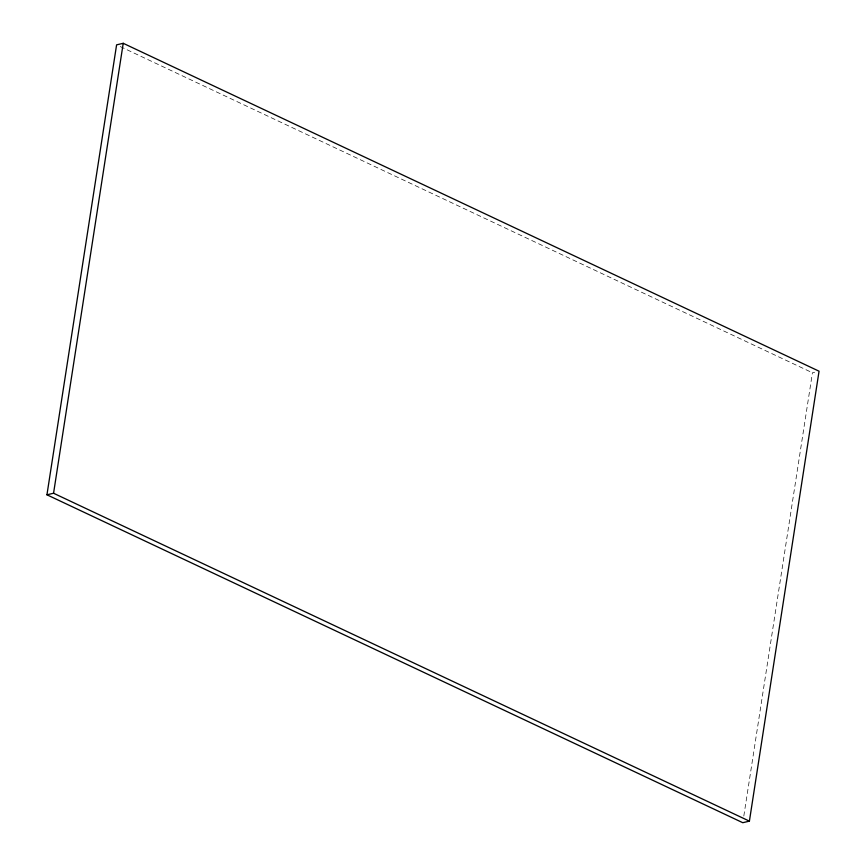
<?xml version="1.0" encoding="UTF-8"?>
<svg xmlns="http://www.w3.org/2000/svg" width="866" height="866" viewBox="0 0 866 866"><rect width="100%" height="100%" fill="white"/><g stroke="black" fill="none" stroke-linecap="round" stroke-linejoin="round"><path stroke-width="0.65" stroke-dasharray="4.33 3.25" d="M743.818 816.021L812.438 372.759L814.646 372.239M120.266 46.58L812.438 372.759"/><path stroke-width="1.3" d="M46.948 494.8L116.596 44.859L123.221 43.3L819.052 371.2L749.404 821.141L742.779 822.7L46.948 494.8L53.562 493.241L749.404 821.141M53.562 493.241L123.221 43.3"/></g></svg>
